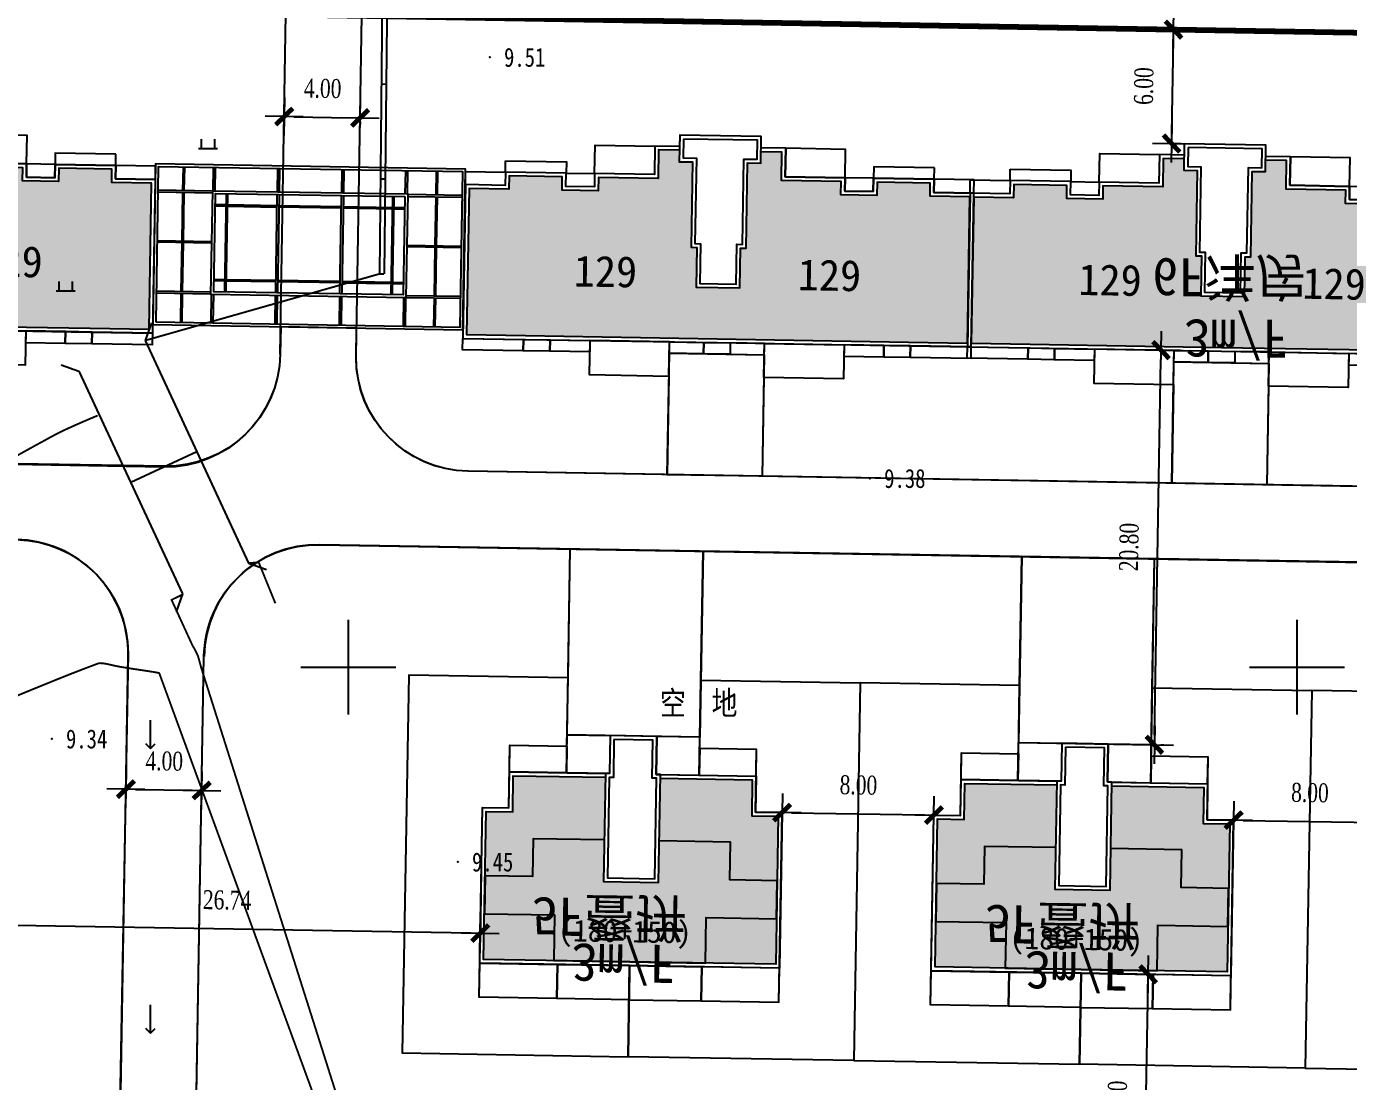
# Model space of a CAD drawing. Header units: millimetres. Extents: x -439850 to 440374, y 3556331 to 3581716.
# Drawn here: x 439918.8 to 439988.4, y 3581478.3 to 3581533.9 of the extents above; entities that cross this region are included whole.
import ezdxf
from ezdxf.enums import TextEntityAlignment as Align

# ---------------------------------------------------------------- set-up
doc = ezdxf.new("R2010")
doc.units = ezdxf.units.MM
doc.header["$LTSCALE"] = 1000
doc.header["$MEASUREMENT"] = 0
for name, color, linetype in [('0总图道路侧石线铺装轮廓线 台阶 转折线 剖面图面层', 4, 'Continuous'), ('14道路红线', 7, 'Continuous'), ('18标注', 7, 'Continuous'), ('DC调整', 1, 'Continuous'), ('dx', 250, 'Continuous'), ('建筑外轮廓线', 6, 'Continuous'), ('文字', 7, 'Continuous'), ('道路', 7, 'Continuous'), ('铺装', 6, 'Continuous')]:
    doc.layers.add(name, color=color, linetype=linetype)
doc.styles.add('-黑体', font='simhei.ttf')
doc.styles.add('HZ', font='', dxfattribs={"width": 0.8})
doc.styles.add('坐标标注', font='times.ttf', dxfattribs={"width": 0.75})
doc.styles.add('样式 1', font='simhei.ttf')
doc.styles.get('HZ').set_extended_font_data('SimSun')
doc.dimstyles.new('FAST', dxfattribs={"dimtxt": 1, "dimasz": 0.5, "dimexe": 0.5, "dimexo": 0.5, "dimgap": 1, "dimtad": 1, "dimzin": 4, "dimdsep": 46, "dimtxsty": '坐标标注', "dimblk": '尺寸起止点', "dimcen": 1, "dimadec": 1, "dimazin": 1, "dimtfac": 1, "dimtmove": 2, "dimatfit": 3, "dimldrblk": 'ARCHTICK', "dimfxl": 1.25, "dimarcsym": 0})

# ---------------------------------------------------------------- blocks, each defined once
blk = doc.blocks.new('GC120')
for p, q in [((0, -1.5), (0, 1.5)), ((-0.5, -1), (0, -1.5)), ((0, -1.5), (-0.5, -1)), ((0, -1.5), (0.5, -1))]:
    blk.add_line(p, q)
blk = doc.blocks.new('GC119')
for p, q in [((-1, 0), (1, 0)), ((-0.7, 0), (-0.7, 1)), ((0.7, 0), (0.7, 1))]:
    blk.add_line(p, q)
blk = doc.blocks.new('asfgghjl5463dsf')
at = {"ltscale": 0.02}
h = blk.add_hatch(color=211, dxfattribs=at)
h.dxf.hatch_style = 1
h.paths.add_polyline_path([(439644.732, 3581523.315), (439644.732, 3581521.315), (439647.232, 3581521.315), (439647.232, 3581524.715), (439645.832, 3581524.715), (439645.832, 3581526.615), (439640.982, 3581526.615), (439640.982, 3581523.315)])
h.paths.add_polyline_path([(439638.082, 3581523.315), (439638.082, 3581526.615), (439633.232, 3581526.615), (439633.232, 3581524.715), (439631.832, 3581524.715), (439631.832, 3581521.315), (439634.332, 3581521.315), (439634.332, 3581523.315)])
h.paths.add_polyline_path([(439638.082, 3581523.315), (439634.332, 3581523.315), (439634.332, 3581521.315), (439631.832, 3581521.315), (439631.832, 3581519.315), (439635.532, 3581519.315), (439635.532, 3581516.915), (439643.532, 3581516.915), (439643.532, 3581519.315), (439647.232, 3581519.315), (439647.232, 3581521.315), (439644.732, 3581521.315), (439644.732, 3581523.315), (439640.982, 3581523.315), (439640.982, 3581521.115), (439638.082, 3581521.115)])
h.paths.add_polyline_path([(439643.532, 3581516.915), (439647.232, 3581516.915), (439647.232, 3581519.315), (439643.532, 3581519.315)], flags=17)
h.paths.add_polyline_path([(439635.532, 3581519.315), (439631.832, 3581519.315), (439631.832, 3581516.915), (439635.532, 3581516.915)], flags=17)
h.paths.add_polyline_path([(439635.387, 3581517.464), (439643.515, 3581517.464), (439643.515, 3581519.581), (439635.387, 3581519.581)], flags=25)
at = {"color": 76, "ltscale": 0.02}
for points in [[(439635.732, 3581514.915), (439631.632, 3581514.915), (439631.632, 3581524.915), (439633.032, 3581524.915), (439633.032, 3581528.215), (439636.032, 3581528.215), (439636.032, 3581531.815), (439627.632, 3581531.815), (439627.632, 3581511.915), (439639.532, 3581511.915), (439639.532, 3581516.715), (439635.732, 3581516.715)], [(439643.332, 3581514.915), (439647.432, 3581514.915), (439647.432, 3581524.915), (439646.032, 3581524.915), (439646.032, 3581528.215), (439643.032, 3581528.215), (439643.032, 3581531.815), (439651.432, 3581531.815), (439651.432, 3581511.915), (439639.532, 3581511.915), (439639.532, 3581516.715), (439643.332, 3581516.715)]]:
    blk.add_lwpolyline(points, close=True, dxfattribs=at)
for points in [[(439643.032, 3581528.815), (439643.032, 3581531.815)], [(439639.532, 3581516.715), (439639.532, 3581511.915)]]:
    blk.add_lwpolyline(points, dxfattribs=at)
at = {"layer": '建筑外轮廓线', "color": 8}
for points in [[(439636.032, 3581528.815), (439638.307, 3581528.815), (439638.307, 3581526.815), (439636.032, 3581526.815)], [(439638.507, 3581528.615), (439638.507, 3581526.615), (439638.282, 3581526.615), (439638.282, 3581521.315), (439640.782, 3581521.315), (439640.782, 3581526.615), (439640.557, 3581526.615), (439640.557, 3581528.615)], [(439643.032, 3581528.815), (439640.757, 3581528.815), (439640.757, 3581526.815), (439643.032, 3581526.815)], [(439633.032, 3581528.215), (439636.032, 3581528.215), (439636.032, 3581526.815), (439633.032, 3581526.815)], [(439646.032, 3581528.215), (439643.032, 3581528.215), (439643.032, 3581526.815), (439646.032, 3581526.815)], [(439631.632, 3581516.715), (439635.732, 3581516.715), (439635.732, 3581514.915), (439631.632, 3581514.915)], [(439635.732, 3581516.715), (439639.532, 3581516.715), (439639.532, 3581514.915), (439635.732, 3581514.915)], [(439643.332, 3581516.715), (439639.532, 3581516.715), (439639.532, 3581514.915), (439643.332, 3581514.915)], [(439647.432, 3581516.715), (439643.332, 3581516.715), (439643.332, 3581514.915), (439647.432, 3581514.915)]]:
    blk.add_lwpolyline(points, close=True, dxfattribs=at)
at = {"layer": '建筑外轮廓线', "color": 6}
blk.add_lwpolyline([(439638.307, 3581528.815), (439638.307, 3581526.815), (439638.082, 3581526.815), (439638.082, 3581521.115), (439640.982, 3581521.115), (439640.982, 3581526.815), (439640.757, 3581526.815), (439640.757, 3581528.815)], close=True, dxfattribs=at)
blk.add_lwpolyline([(439640.982, 3581526.815), (439646.032, 3581526.815), (439646.032, 3581524.915), (439647.432, 3581524.915), (439647.432, 3581516.715), (439639.532, 3581516.715), (439631.632, 3581516.715), (439631.632, 3581524.915), (439633.032, 3581524.915), (439633.032, 3581526.815), (439638.082, 3581526.815)], dxfattribs=at)
at = {"layer": '建筑外轮廓线', "color": 8}
for points in [[(439640.982, 3581526.615), (439645.832, 3581526.615), (439645.832, 3581524.715), (439647.232, 3581524.715), (439647.232, 3581516.915), (439639.532, 3581516.915), (439631.832, 3581516.915), (439631.832, 3581524.715), (439633.232, 3581524.715), (439633.232, 3581526.615), (439638.082, 3581526.615)], [(439638.082, 3581523.315), (439634.332, 3581523.315), (439634.332, 3581521.315), (439631.832, 3581521.315), (439631.832, 3581519.315), (439635.532, 3581519.315), (439635.532, 3581516.915), (439643.532, 3581516.915), (439643.532, 3581519.315), (439647.232, 3581519.315), (439647.232, 3581521.315), (439644.732, 3581521.315), (439644.732, 3581523.315), (439640.982, 3581523.315)]]:
    blk.add_lwpolyline(points, dxfattribs=at)
at = {"layer": 'DC调整', "color": 3, "style": '样式 1'}
blk.add_text('(180+150)', height=1.1469, dxfattribs=at).set_placement((439635.74, 3581517.939))
blk = doc.blocks.new('aysagafd')
at = {"layer": '0总图道路侧石线铺装轮廓线 台阶 转折线 剖面图面层'}
for p, q in [((439440.111, 3581415.428), (439440.111, 3581419.478)), ((439440.261, 3581415.428), (439440.261, 3581419.478)), ((439443.866, 3581415.428), (439443.866, 3581419.478)), ((439443.966, 3581415.428), (439443.966, 3581419.478)), ((439443.966, 3581415.428), (439443.966, 3581419.478)), ((439447.571, 3581415.428), (439447.571, 3581419.478)), ((439447.721, 3581415.428), (439447.721, 3581419.478)), ((439440.111, 3581417.628), (439438.386, 3581417.628)), ((439440.111, 3581417.528), (439438.386, 3581417.528)), ((439443.866, 3581417.628), (439440.261, 3581417.628)), ((439443.866, 3581417.528), (439440.261, 3581417.528)), ((439447.571, 3581417.628), (439443.966, 3581417.628)), ((439447.571, 3581417.528), (439443.966, 3581417.528)), ((439449.846, 3581417.628), (439447.721, 3581417.628)), ((439449.846, 3581417.528), (439447.721, 3581417.528)), ((439440.086, 3581415.403), (439438.386, 3581415.403)), ((439447.746, 3581415.403), (439449.846, 3581415.403)), ((439440.086, 3581415.253), (439438.386, 3581415.253)), ((439447.546, 3581414.428), (439440.286, 3581414.428)), ((439441.116, 3581415.228), (439441.116, 3581414.428)), ((439441.216, 3581415.228), (439441.216, 3581414.428)), ((439446.616, 3581414.428), (439446.616, 3581415.228)), ((439446.716, 3581414.428), (439446.716, 3581415.228)), ((439447.746, 3581415.253), (439449.846, 3581415.253)), ((439447.546, 3581414.328), (439440.286, 3581414.328)), ((439441.116, 3581414.328), (439441.116, 3581410.678)), ((439441.216, 3581414.328), (439441.216, 3581410.678)), ((439446.616, 3581410.678), (439446.616, 3581414.328)), ((439446.716, 3581410.678), (439446.716, 3581414.328)), ((439438.386, 3581410.678), (439440.086, 3581410.678)), ((439438.386, 3581410.528), (439440.086, 3581410.528)), ((439440.286, 3581410.678), (439447.546, 3581410.678)), ((439440.286, 3581410.528), (439447.546, 3581410.528)), ((439441.116, 3581410.528), (439441.116, 3581405.928)), ((439441.216, 3581410.528), (439441.216, 3581405.928)), ((439446.616, 3581405.928), (439446.616, 3581410.528)), ((439446.716, 3581405.928), (439446.716, 3581410.528)), ((439447.746, 3581410.678), (439449.846, 3581410.678)), ((439447.746, 3581410.528), (439449.846, 3581410.528)), ((439438.386, 3581405.928), (439440.086, 3581405.928)), ((439438.386, 3581405.778), (439440.086, 3581405.778)), ((439440.286, 3581405.928), (439447.546, 3581405.928)), ((439440.286, 3581405.778), (439447.546, 3581405.778)), ((439441.116, 3581405.778), (439441.116, 3581402.128)), ((439441.216, 3581405.778), (439441.216, 3581402.128)), ((439441.216, 3581402.128), (439441.216, 3581405.778)), ((439446.616, 3581402.128), (439446.616, 3581405.778)), ((439446.716, 3581402.128), (439446.716, 3581405.778)), ((439447.746, 3581405.928), (439449.846, 3581405.928)), ((439447.746, 3581405.778), (439449.846, 3581405.778)), ((439440.286, 3581402.128), (439447.546, 3581402.128)), ((439440.286, 3581402.028), (439447.546, 3581402.028)), ((439441.116, 3581402.028), (439441.116, 3581401.228)), ((439441.216, 3581402.028), (439441.216, 3581401.228)), ((439446.616, 3581401.228), (439446.616, 3581402.028)), ((439446.716, 3581401.228), (439446.716, 3581402.028)), ((439440.086, 3581401.203), (439438.386, 3581401.203)), ((439440.086, 3581401.053), (439438.386, 3581401.053)), ((439440.111, 3581401.028), (439440.111, 3581396.978)), ((439440.261, 3581401.028), (439440.261, 3581396.978)), ((439443.866, 3581401.028), (439443.866, 3581396.978)), ((439443.966, 3581401.028), (439443.966, 3581396.978)), ((439443.966, 3581401.028), (439443.966, 3581396.978)), ((439447.571, 3581401.028), (439447.571, 3581396.978)), ((439447.721, 3581401.028), (439447.721, 3581396.978)), ((439447.746, 3581401.203), (439449.846, 3581401.203)), ((439447.746, 3581401.053), (439449.846, 3581401.053)), ((439440.111, 3581398.928), (439438.386, 3581398.928)), ((439440.111, 3581398.828), (439438.386, 3581398.828)), ((439443.866, 3581398.928), (439440.261, 3581398.928)), ((439443.866, 3581398.828), (439440.261, 3581398.828)), ((439447.571, 3581398.928), (439443.966, 3581398.928)), ((439447.571, 3581398.828), (439443.966, 3581398.828)), ((439449.846, 3581398.928), (439447.721, 3581398.928)), ((439449.846, 3581398.828), (439447.721, 3581398.828))]:
    blk.add_line(p, q, dxfattribs=at)
for points in [[(439450.046, 3581396.778), (439450.046, 3581419.678), (439438.186, 3581419.678), (439438.186, 3581396.778)], [(439449.846, 3581396.978), (439449.846, 3581419.478), (439438.386, 3581419.478), (439438.386, 3581396.978)]]:
    blk.add_lwpolyline(points, close=True, dxfattribs=at)
at = {"layer": '0总图道路侧石线铺装轮廓线 台阶 转折线 剖面图面层', "color": 2}
for points in [[(439440.086, 3581401.028), (439440.086, 3581415.428), (439447.746, 3581415.428), (439447.746, 3581401.028)], [(439440.286, 3581415.228), (439447.546, 3581415.228), (439447.546, 3581401.228), (439440.286, 3581401.228)]]:
    blk.add_lwpolyline(points, close=True, dxfattribs=at)
blk = doc.blocks.new('sagfghag5ag1asdfagsd')
at = {"ltscale": 0.02}
h = blk.add_hatch(color=121, dxfattribs=at)
h.dxf.hatch_style = 1
h.paths.add_polyline_path([(439529.794, 3580670), (439527.694, 3580670), (439527.694, 3580670.7), (439524.894, 3580670.7), (439524.894, 3580670), (439522.994, 3580670), (439522.994, 3580670.7), (439519.844, 3580670.7), (439519.844, 3580672.2), (439518.744, 3580672.2), (439518.744, 3580671.6), (439518.044, 3580671.6), (439518.044, 3580667.1), (439517.744, 3580667.1), (439517.744, 3580665), (439515.444, 3580665), (439515.444, 3580667.1), (439515.144, 3580667.1), (439515.144, 3580671.6), (439514.444, 3580671.6), (439514.444, 3580672.2), (439513.344, 3580672.2), (439513.344, 3580670.7), (439510.194, 3580670.7), (439510.194, 3580670), (439508.294, 3580670), (439508.294, 3580670.7), (439505.494, 3580670.7), (439505.494, 3580670), (439503.394, 3580670), (439503.394, 3580662.3), (439506.494, 3580662.3), (439516.594, 3580662.3), (439526.694, 3580662.3), (439529.794, 3580662.3)])
h.paths.add_polyline_path([(439520.287, 3580664.536), (439524.631, 3580664.527), (439524.636, 3580666.957), (439520.292, 3580666.966)], flags=24)
h.paths.add_polyline_path([(439508.483, 3580664.527), (439512.827, 3580664.536), (439512.823, 3580666.966), (439508.478, 3580666.957)], flags=24)
at = {"layer": '建筑外轮廓线', "color": 6}
blk.add_lwpolyline([(439516.594, 3580673), (439514.444, 3580673), (439514.444, 3580672.4), (439513.144, 3580672.4), (439513.144, 3580670.9), (439509.994, 3580670.9), (439509.994, 3580670.2), (439508.494, 3580670.2), (439508.494, 3580670.9), (439505.294, 3580670.9), (439505.294, 3580670.2), (439503.194, 3580670.2), (439503.194, 3580662.1), (439506.494, 3580662.1), (439516.594, 3580662.1), (439526.694, 3580662.1), (439529.994, 3580662.1), (439529.994, 3580670.2), (439527.894, 3580670.2), (439527.894, 3580670.9), (439524.694, 3580670.9), (439524.694, 3580670.2), (439523.194, 3580670.2), (439523.194, 3580670.9), (439520.044, 3580670.9), (439520.044, 3580672.4), (439518.744, 3580672.4), (439518.744, 3580673), (439516.594, 3580673)], dxfattribs=at)
blk.add_lwpolyline([(439514.444, 3580673), (439514.444, 3580671.6), (439515.144, 3580671.6), (439515.144, 3580667.1), (439515.444, 3580667.1), (439515.444, 3580665), (439517.744, 3580665), (439517.744, 3580667.1), (439518.044, 3580667.1), (439518.044, 3580671.6), (439518.744, 3580671.6), (439518.744, 3580673)], close=True, dxfattribs=at)
at = {"layer": '建筑外轮廓线', "color": 8}
blk.add_lwpolyline([(439514.444, 3580672.2), (439513.344, 3580672.2), (439513.344, 3580670.7), (439510.194, 3580670.7), (439510.194, 3580670), (439508.294, 3580670), (439508.294, 3580670.7), (439505.494, 3580670.7), (439505.494, 3580670), (439503.394, 3580670), (439503.394, 3580662.3), (439506.494, 3580662.3), (439516.594, 3580662.3), (439526.694, 3580662.3), (439529.794, 3580662.3), (439529.794, 3580670), (439527.694, 3580670), (439527.694, 3580670.7), (439524.894, 3580670.7), (439524.894, 3580670), (439522.994, 3580670), (439522.994, 3580670.7), (439519.844, 3580670.7), (439519.844, 3580672.2), (439518.744, 3580672.2)], dxfattribs=at)
for points in [[(439509.994, 3580670.9), (439509.994, 3580672.4), (439513.144, 3580672.4), (439513.144, 3580670.9)], [(439514.644, 3580672.8), (439514.644, 3580671.8), (439515.344, 3580671.8), (439515.344, 3580667.3), (439515.644, 3580667.3), (439515.644, 3580665.2), (439517.544, 3580665.2), (439517.544, 3580667.3), (439517.844, 3580667.3), (439517.844, 3580671.8), (439518.544, 3580671.8), (439518.544, 3580672.8)], [(439523.194, 3580670.9), (439523.194, 3580672.4), (439520.044, 3580672.4), (439520.044, 3580670.9)], [(439505.294, 3580671.5), (439508.494, 3580671.5), (439508.494, 3580670.9), (439505.294, 3580670.9)], [(439527.894, 3580671.5), (439524.694, 3580671.5), (439524.694, 3580670.9), (439527.894, 3580670.9)], [(439503.194, 3580670.9), (439505.294, 3580670.9), (439505.294, 3580670.2), (439503.194, 3580670.2)], [(439508.494, 3580670.9), (439509.994, 3580670.9), (439509.994, 3580670.2), (439508.494, 3580670.2)], [(439524.694, 3580670.9), (439523.194, 3580670.9), (439523.194, 3580670.2), (439524.694, 3580670.2)], [(439529.994, 3580670.9), (439527.894, 3580670.9), (439527.894, 3580670.2), (439529.994, 3580670.2)], [(439503.194, 3580662.1), (439506.394, 3580662.1), (439506.394, 3580661.5), (439503.194, 3580661.5)], [(439506.394, 3580662.1), (439507.794, 3580662.1), (439507.794, 3580661.5), (439506.394, 3580661.5)], [(439507.794, 3580662.1), (439509.894, 3580662.1), (439509.894, 3580661.5), (439507.794, 3580661.5)], [(439509.894, 3580662.1), (439509.894, 3580660.3), (439514.094, 3580660.3), (439514.094, 3580662.1)], [(439514.094, 3580662.1), (439515.894, 3580662.1), (439515.894, 3580661.5), (439514.094, 3580661.5)], [(439515.894, 3580662.1), (439517.294, 3580662.1), (439517.294, 3580661.5), (439515.894, 3580661.5)], [(439519.094, 3580662.1), (439517.294, 3580662.1), (439517.294, 3580661.5), (439519.094, 3580661.5)], [(439523.294, 3580662.1), (439523.294, 3580660.3), (439519.094, 3580660.3), (439519.094, 3580662.1)], [(439525.394, 3580662.1), (439523.294, 3580662.1), (439523.294, 3580661.5), (439525.394, 3580661.5)], [(439526.794, 3580662.1), (439525.394, 3580662.1), (439525.394, 3580661.5), (439526.794, 3580661.5)], [(439529.994, 3580662.1), (439526.794, 3580662.1), (439526.794, 3580661.5), (439529.994, 3580661.5)]]:
    blk.add_lwpolyline(points, close=True, dxfattribs=at)
at = {"layer": '建筑外轮廓线', "color": 3, "style": '样式 1'}
for rotation, p in [(0.11317, (439510.653, 3580665.756)), (359.88683, (439522.461, 3580665.756))]:
    blk.add_text('129', height=1.6384, rotation=rotation, dxfattribs=at).set_placement(p, align=Align.MIDDLE_CENTER)
blk = doc.blocks.new('尺寸起止点')
for p, q in [((0, -2), (0, 2)), ((-2, 0), (2, 0))]:
    blk.add_line(p, q)
blk.add_lwpolyline([(-0.88, -0.88, 0.5, 0.5, 0), (0.88, 0.88, 0, 0, 0)], format="xyseb")
blk = doc.blocks.new('*D115')
at = {"layer": '18标注', "color": 0, "lineweight": -2, "ltscale": 0.02, "transparency": 16777216}
for p, q in [((439915.992, 3581489.937), (439915.928, 3581486.107)), ((439942.728, 3581489.485), (439942.663, 3581485.655)), ((439916.436, 3581486.598), (439942.171, 3581486.163))]:
    blk.add_line(p, q, dxfattribs=at)
at = {"layer": 'Defpoints', "color": 0, "ltscale": 0.02, "transparency": 16777216}
for p in [(439916.001, 3581490.437), (439942.736, 3581489.985), (439942.671, 3581486.155)]:
    blk.add_point(p, dxfattribs=at)
at = {"layer": '18标注', "color": 0, "lineweight": -2, "ltscale": 0.02, "transparency": 16777216, "xscale": 0.5, "yscale": 0.5, "zscale": 0.5}
for p, rotation in [((439915.936, 3581486.607), 179.0316635667452), ((439942.671, 3581486.155), 359.0316635667453)]:
    blk.add_blockref('尺寸起止点', p, dxfattribs=dict(at, rotation=rotation))
at = {"layer": '18标注', "color": 0, "ltscale": 0.02, "transparency": 16777216, "insert": (439929.329, 3581487.891), "char_height": 1, "attachment_point": 5, "rotation": 359.03166, "style": '坐标标注'}
blk.add_mtext('26.74', dxfattribs=at)
blk = doc.blocks.new('_ArchTick')
at = {"color": 0, "linetype": 'ByBlock', "const_width": 0.4}
blk.add_lwpolyline([(-0.5, -0.5), (0.5, 0.5)], dxfattribs=at)
blk = doc.blocks.new('*D119')
at = {"layer": '18标注', "color": 0, "lineweight": -2, "ltscale": 0.02, "transparency": 16777216}
for p, q in [((439978.896, 3581516.87), (439979.054, 3581516.867)), ((439978.211, 3581496.579), (439978.546, 3581516.376)), ((439978.544, 3581496.073), (439978.703, 3581496.07))]:
    blk.add_line(p, q, dxfattribs=at)
at = {"layer": 'Defpoints', "color": 0, "ltscale": 0.02, "transparency": 16777216}
for p in [(439978.396, 3581516.878), (439978.554, 3581516.876), (439978.044, 3581496.081)]:
    blk.add_point(p, dxfattribs=at)
at = {"layer": '18标注', "color": 0, "lineweight": -2, "ltscale": 0.02, "transparency": 16777216, "xscale": 0.5, "yscale": 0.5, "zscale": 0.5}
for p, rotation in [((439978.554, 3581516.876), 89.03166356674527), ((439978.203, 3581496.079), 269.0316635667453)]:
    blk.add_blockref('尺寸起止点', p, dxfattribs=dict(at, rotation=rotation))
at = {"layer": '18标注', "color": 0, "ltscale": 0.02, "transparency": 16777216, "insert": (439976.869, 3581506.503), "char_height": 1, "attachment_point": 5, "rotation": 89.03166, "style": '坐标标注'}
blk.add_mtext('20.80', dxfattribs=at)
blk = doc.blocks.new('*D120')
at = {"layer": '18标注', "color": 0, "lineweight": -2, "ltscale": 0.02, "transparency": 16777216}
for p, q in [((439978.369, 3581483.974), (439978.378, 3581483.974)), ((439977.653, 3581470.684), (439977.869, 3581483.482)), ((439978.136, 3581470.176), (439978.145, 3581470.176))]:
    blk.add_line(p, q, dxfattribs=at)
at = {"layer": 'Defpoints', "color": 0, "ltscale": 0.02, "transparency": 16777216}
for p in [(439977.869, 3581483.983), (439977.878, 3581483.982), (439977.636, 3581470.185)]:
    blk.add_point(p, dxfattribs=at)
at = {"layer": '18标注', "color": 0, "lineweight": -2, "ltscale": 0.02, "transparency": 16777216, "xscale": 0.5, "yscale": 0.5, "zscale": 0.5}
for p, rotation in [((439977.878, 3581483.982), 89.03166356674527), ((439977.645, 3581470.184), 269.0316635667453)]:
    blk.add_blockref('尺寸起止点', p, dxfattribs=dict(at, rotation=rotation))
at = {"layer": '18标注', "color": 0, "ltscale": 0.02, "transparency": 16777216, "insert": (439976.251, 3581477.109), "char_height": 1, "attachment_point": 5, "rotation": 89.03166, "style": '坐标标注'}
blk.add_mtext('13.80', dxfattribs=at)
blk = doc.blocks.new('*D71')
at = {"layer": '18标注', "color": 0, "lineweight": -2, "ltscale": 0.02, "transparency": 16777216}
for p, q in [((439979.302, 3581533.765), (439979.711, 3581533.759)), ((439979.118, 3581528.268), (439979.203, 3581533.267)), ((439979.201, 3581527.766), (439979.61, 3581527.759))]:
    blk.add_line(p, q, dxfattribs=at)
at = {"layer": 'Defpoints', "color": 0, "ltscale": 0.02, "transparency": 16777216}
for p in [(439978.802, 3581533.774), (439979.211, 3581533.767), (439978.701, 3581527.775)]:
    blk.add_point(p, dxfattribs=at)
at = {"layer": '18标注', "color": 0, "lineweight": -2, "ltscale": 0.02, "transparency": 16777216, "xscale": 0.5, "yscale": 0.5, "zscale": 0.5}
for p, rotation in [((439979.211, 3581533.767), 89.03166356674527), ((439979.11, 3581527.768), 269.0316635667453)]:
    blk.add_blockref('尺寸起止点', p, dxfattribs=dict(at, rotation=rotation))
at = {"layer": '18标注', "color": 0, "ltscale": 0.02, "transparency": 16777216, "insert": (439977.651, 3581530.793), "char_height": 1, "attachment_point": 5, "rotation": 89.03166, "style": '坐标标注'}
blk.add_mtext('6.00', dxfattribs=at)
blk = doc.blocks.new('*D128')
at = {"layer": '18标注', "color": 0, "lineweight": -2, "ltscale": 0.02, "transparency": 16777216}
blk.add_line((439959.081, 3581492.501), (439966.08, 3581492.383), dxfattribs=at)
at = {"layer": 'Defpoints', "color": 0, "ltscale": 0.02, "transparency": 16777216}
for p in [(439958.581, 3581492.51), (439966.58, 3581492.375), (439966.58, 3581492.375)]:
    blk.add_point(p, dxfattribs=at)
at = {"layer": '18标注', "color": 0, "lineweight": -2, "ltscale": 0.02, "transparency": 16777216, "xscale": 0.5, "yscale": 0.5, "zscale": 0.5}
for p, rotation in [((439958.581, 3581492.51), 179.0316652646954), ((439966.58, 3581492.375), 359.0316652646955)]:
    blk.add_blockref('尺寸起止点', p, dxfattribs=dict(at, rotation=rotation))
at = {"layer": '18标注', "color": 0, "ltscale": 0.02, "transparency": 16777216, "insert": (439962.606, 3581493.952), "char_height": 1, "attachment_point": 5, "rotation": 359.03167, "style": '坐标标注'}
blk.add_mtext('8.00', dxfattribs=at)
blk = doc.blocks.new('*D89')
at = {"layer": '18标注', "color": 0, "lineweight": -2, "ltscale": 0.02, "transparency": 16777216}
blk.add_line((439982.877, 3581492.099), (439989.876, 3581491.981), dxfattribs=at)
at = {"layer": 'Defpoints', "color": 0, "ltscale": 0.02, "transparency": 16777216}
for p in [(439982.378, 3581492.108), (439990.376, 3581491.972), (439990.376, 3581491.972)]:
    blk.add_point(p, dxfattribs=at)
at = {"layer": '18标注', "color": 0, "lineweight": -2, "ltscale": 0.02, "transparency": 16777216, "xscale": 0.5, "yscale": 0.5, "zscale": 0.5}
for p, rotation in [((439982.378, 3581492.108), 179.0316652646954), ((439990.376, 3581491.972), 359.0316652646955)]:
    blk.add_blockref('尺寸起止点', p, dxfattribs=dict(at, rotation=rotation))
at = {"layer": '18标注', "color": 0, "ltscale": 0.02, "transparency": 16777216, "insert": (439986.403, 3581493.55), "char_height": 1, "attachment_point": 5, "rotation": 359.03167, "style": '坐标标注'}
blk.add_mtext('8.00', dxfattribs=at)
blk = doc.blocks.new('*D102')
at = {"layer": '18标注', "color": 0, "lineweight": -2, "ltscale": 0.02, "transparency": 16777216}
blk.add_line((439924.493, 3581493.733), (439927.492, 3581493.682), dxfattribs=at)
at = {"layer": 'Defpoints', "color": 0, "ltscale": 0.02, "transparency": 16777216}
for p in [(439923.993, 3581493.741), (439927.992, 3581493.674), (439927.992, 3581493.674)]:
    blk.add_point(p, dxfattribs=at)
at = {"layer": '18标注', "color": 0, "lineweight": -2, "ltscale": 0.02, "transparency": 16777216, "xscale": 0.5, "yscale": 0.5, "zscale": 0.5}
for p, rotation in [((439923.993, 3581493.741), 179.0316633960333), ((439927.992, 3581493.674), 359.0316633960334)]:
    blk.add_blockref('尺寸起止点', p, dxfattribs=dict(at, rotation=rotation))
at = {"layer": '18标注', "color": 0, "ltscale": 0.02, "transparency": 16777216, "insert": (439926.018, 3581495.217), "char_height": 1, "attachment_point": 5, "rotation": 359.03166, "style": '坐标标注'}
blk.add_mtext('4.00', dxfattribs=at)
blk = doc.blocks.new('*D103')
at = {"layer": '18标注', "color": 0, "lineweight": -2, "ltscale": 0.02, "transparency": 16777216}
for p, q in [((439932.337, 3581528.98), (439932.332, 3581528.686)), ((439932.84, 3581529.177), (439935.84, 3581529.127)), ((439936.336, 3581528.913), (439936.331, 3581528.618))]:
    blk.add_line(p, q, dxfattribs=at)
at = {"layer": 'Defpoints', "color": 0, "ltscale": 0.02, "transparency": 16777216}
for p in [(439932.345, 3581529.48), (439936.345, 3581529.413), (439936.34, 3581529.118)]:
    blk.add_point(p, dxfattribs=at)
at = {"layer": '18标注', "color": 0, "lineweight": -2, "ltscale": 0.02, "transparency": 16777216, "xscale": 0.5, "yscale": 0.5, "zscale": 0.5}
for p, rotation in [((439932.34, 3581529.186), 179.0316652783508), ((439936.34, 3581529.118), 359.0316652783508)]:
    blk.add_blockref('尺寸起止点', p, dxfattribs=dict(at, rotation=rotation))
at = {"layer": '18标注', "color": 0, "ltscale": 0.02, "transparency": 16777216, "insert": (439934.365, 3581530.662), "char_height": 1, "attachment_point": 5, "rotation": 359.03167, "style": '坐标标注'}
blk.add_mtext('4.00', dxfattribs=at)

msp = doc.modelspace()

# ---------------------------------------------------------------- linework, layer by layer
at = {"layer": '14道路红线', "extrusion": (0, 0, -1), "const_width": 0.3}
msp.add_lwpolyline([(-439790.774, 3581536.952), (-440126.016, 3581531.286)], dxfattribs=at)
at = {"layer": 'dx', "color": 250, "linetype": 'Continuous'}
for p, q in [((439925.347, 3581518.322, 15.482), (439925.004, 3581517.383, 7.741)), ((439925.004, 3581517.383, 15.482), (439930.463, 3581505.654, 6.042)), ((439920.582, 3581516.104, 15.482), (439921.521, 3581515.762, 7.741)), ((439921.521, 3581515.762, 15.482), (439926.98, 3581504.033, 6.042)), ((439927.734, 3581511.518), (439924.251, 3581509.897)), ((439930.463, 3581505.654, 12.083), (439931.403, 3581505.311, 6.042)), ((439926.98, 3581504.033, 12.083), (439926.637, 3581503.093, 6.042)), ((439935.723, 3581497.674), (439935.723, 3581502.674)), ((439985.723, 3581497.674), (439985.723, 3581502.674)), ((439933.223, 3581500.174), (439938.223, 3581500.174)), ((439983.223, 3581500.174), (439988.223, 3581500.174))]:
    msp.add_line(p, q, dxfattribs=at)
at = {"layer": 'dx', "color": 250, "linetype": 'Continuous', "flags": 128}
for points in [[(439937.577, 3581542.513), (439937.354, 3581520.894)], [(439937.577, 3581542.513), (439937.354, 3581520.894)], [(439937.827, 3581542.511), (439937.604, 3581520.892)]]:
    msp.add_lwpolyline(points, dxfattribs=at)
at = {"layer": 'dx', "color": 250, "linetype": 'Continuous', "const_width": 0.1, "flags": 128}
for points in [[(439937.707, 3581530.891), (439937.457, 3581530.894)], [(439937.655, 3581525.891), (439937.405, 3581525.894)], [(439937.604, 3581520.892), (439937.354, 3581520.894)], [(439930.463, 3581505.654), (439930.994, 3581505.695), (439931.871, 3581503.539)], [(439927.504, 3581501.315), (439926.402, 3581503.717), (439926.992, 3581504.007)]]:
    msp.add_lwpolyline(points, dxfattribs=at)
at = {"layer": 'dx', "color": 250, "linetype": 'Continuous', "const_width": 0.1, "elevation": 15.482, "flags": 128}
msp.add_lwpolyline([(439925.004, 3581517.383), (439937.354, 3581520.894)], dxfattribs=at)
at = {"layer": 'dx', "color": 250, "linetype": 'Continuous', "const_width": 0.1, "flags": 128}
for points in [[(439922.507, 3581513.431, 0.008446), (439920.902, 3581512.734, 0.01769), (439920.155, 3581512.362, 0.003979), (439917.547, 3581510.92, 0.011142)], [(439935.212, 3581477.275), (439934.524, 3581479.446), (439931.357, 3581489.436), (439928.771, 3581497.597), (439927.975, 3581500.107, -0.012974), (439927.934, 3581500.251, 0.00472), (439927.826, 3581500.648, 0.043951), (439927.729, 3581500.904, 0.025723), (439927.504, 3581501.315)], [(439916.056, 3581497.745, -0.004289), (439920.47, 3581499.568, -0.006985), (439922.507, 3581500.356, -0.09953), (439922.66, 3581500.38, -0.048684), (439923.063, 3581500.324, 0.020743), (439923.996, 3581500.139, 0.001529), (439924.803, 3581500.017, -0.002182), (439925.368, 3581499.931, -0.011368), (439925.741, 3581499.863, -0.260265), (439925.754, 3581499.852), (439926.376, 3581498.154), (439928.909, 3581491.234), (439932.647, 3581481.02), (439933.951, 3581477.456)]]:
    msp.add_lwpolyline(points, format="xyb", dxfattribs=at)
at = {"layer": 'dx', "color": 250, "linetype": 'Continuous'}
for p in [(439943.175, 3581532.309, 9.507), (439943.175, 3581532.309, 9.507), (439963.214, 3581510.116, 9.379), (439963.214, 3581510.116, 9.379), (439920.087, 3581496.39, 9.34), (439920.087, 3581496.39, 9.34), (439941.487, 3581489.905, 9.45), (439941.487, 3581489.905, 9.45)]:
    msp.add_point(p, dxfattribs=at)
at = {"layer": '道路', "color": 145, "ltscale": 0.02, "extrusion": (0, 0, -1)}
for p, q in [((439932.129, 3581516.66), (439932.431, 3581534.558)), ((439936.128, 3581516.593), (439936.43, 3581534.49)), ((439926.028, 3581510.762), (439865.642, 3581511.783)), ((440109.015, 3581507.67), (439942.026, 3581510.492)), ((440108.887, 3581503.671), (439934.212, 3581506.624)), ((439923.66, 3581474.066), (439924.112, 3581500.793)), ((439927.694, 3581476.029), (439928.111, 3581500.726))]:
    msp.add_line(p, q, dxfattribs=at)
at = {"layer": '道路', "color": 145, "ltscale": 0.02}
for points in [[(439952.62, 3581515.514), (439952.532, 3581510.314)], [(439957.619, 3581515.429), (439957.531, 3581510.23)], [(439979.216, 3581515.064), (439979.128, 3581509.865)], [(439984.215, 3581514.98), (439984.127, 3581509.78)], [(439947.299, 3581499.601), (439947.414, 3581506.4)], [(439954.298, 3581499.483), (439954.413, 3581506.282)], [(439971.096, 3581499.199), (439971.211, 3581505.998)], [(439978.095, 3581499.081), (439978.21, 3581505.88)]]:
    msp.add_lwpolyline(points, dxfattribs=at)
at = {"layer": '道路', "color": 145, "ltscale": 0.02, "extrusion": (0, 0, -1)}
for centre, start, end in [((-439926.129, 3581516.762), 180.96833, 270.96833), ((-439942.127, 3581516.491), 270.96833, 0.96833)]:
    msp.add_arc(centre, 6, start, end, dxfattribs=at)
at = {"layer": '道路', "color": 145, "ltscale": 0.02}
for centre, start, end in [((439918.113, 3581500.895), 359.03166, 89.03167), ((439934.111, 3581500.624), 89.03167, 179.03166)]:
    msp.add_arc(centre, 6, start, end, dxfattribs=at)
at = {"layer": '铺装', "ltscale": 0.02}
for points in [[(440108.748, 3581507.678), (439942.026, 3581510.492, -0.409272), (439936.127, 3581516.491), (439936.152, 3581518.042), (439932.153, 3581518.11), (439932.129, 3581516.66, -0.410021), (439925.992, 3581510.708), (439865.642, 3581511.783)], [(439916.94, 3581431.534, -0.372164), (439922.789, 3581426.305), (439926.852, 3581426.236), (439928.111, 3581500.726, -0.414214), (439934.212, 3581506.624), (440108.887, 3581503.671, -0.431603)], [(439918.214, 3581506.894, -0.409272), (439924.113, 3581500.895), (439923.599, 3581473.307, -0.377534), (439917.56, 3581468.168)]]:
    msp.add_lwpolyline(points, format="xyb", dxfattribs=at)
for points in [[(439952.64, 3581516.714), (439957.639, 3581516.629), (439957.531, 3581510.23), (439952.532, 3581510.314)], [(439979.236, 3581516.264), (439984.236, 3581516.18), (439984.127, 3581509.78), (439979.128, 3581509.865)], [(439947.414, 3581506.4), (439954.413, 3581506.282), (439954.248, 3581496.484), (439947.249, 3581496.602)], [(439971.045, 3581496.2), (439978.044, 3581496.081), (439978.21, 3581505.88), (439971.211, 3581505.998)]]:
    msp.add_lwpolyline(points, close=True, dxfattribs=at)

# ---------------------------------------------------------------- block references
at = {"layer": '0总图道路侧石线铺装轮廓线 台阶 转折线 剖面图面层', "color": 145, "xscale": 0.7136579734634922, "yscale": 0.7136579734634922, "zscale": -0.7136579734634922, "rotation": 269.0316638008149}
msp.add_blockref('aysagafd', (-2110301.853, 3938284.663), dxfattribs=at)
at = {"layer": 'dx', "color": 250, "linetype": 'Continuous', "xscale": 0.5, "yscale": 0.5, "zscale": 0.5}
for name, p in [('GC119', (439928.325, 3581527.502)), ('GC119', (439920.826, 3581520.002)), ('GC120', (439925.296, 3581496.633)), ('GC120', (439925.296, 3581481.633))]:
    msp.add_blockref(name, p, dxfattribs=at)
at = {"layer": '建筑外轮廓线', "color": 145, "zscale": -1, "rotation": 359.0316639637635}
for p in [(-60054.456, 8795.028), (-60011.319, 8794.299), (-59984.723, 8793.849)]:
    msp.add_blockref('sagfghag5ag1asdfagsd', p, dxfattribs=at)
at = {"layer": '建筑外轮廓线', "color": 4, "zscale": -1, "rotation": 359.0316652656935}
for p in [(-60153.207, 7909.045), (-60129.411, 7908.643), (-60105.614, 7908.241)]:
    msp.add_blockref('asfgghjl5463dsf', p, dxfattribs=at)

# ---------------------------------------------------------------- texts
at = {"layer": 'dx', "color": 250, "linetype": 'Continuous', "style": 'HZ', "width": 0.8}
for s, p in [('9.51', (439943.925, 3581531.809, 9.507)), ('9.38', (439963.963, 3581509.616, 9.379)), ('9.34', (439920.837, 3581495.89, 9.34)), ('9.45', (439942.237, 3581489.405, 9.45))]:
    msp.add_text(s, height=1, rotation=0.00034, dxfattribs=at).set_placement(p)
msp.add_text('空  地', height=1.25, rotation=0.00034, dxfattribs=at).set_placement((439954.184, 3581498.329), align=Align.MIDDLE)
at = {"layer": '文字', "ltscale": 0.02, "style": '-黑体', "text_generation_flag": 4}
for s, p in [('6F洋房', (439978.099, 3581521.716)), ('3m/F', (439979.793, 3581518.485))]:
    msp.add_text(s, height=2, dxfattribs=at).set_placement(p)
for s, p in [('5F叠拼', (439945.413, 3581488.041)), ('5F叠拼', (439969.298, 3581487.637)), ('3m/F', (439947.514, 3581485.6)), ('3m/F', (439971.399, 3581485.196))]:
    msp.add_text(s, height=2, rotation=359.22341, dxfattribs=at).set_placement(p)

# ---------------------------------------------------------------- dimensions: what is measured, and where the dimension line sits
at = {"layer": '18标注', "color": 3, "ltscale": 0.02}
for p1, p2, distance, picture, middle in [((439978.701, 3581527.775), (439978.802, 3581533.774), -0.409, '*D71', (439977.651, 3581530.793)), ((439932.345, 3581529.48), (439936.345, 3581529.413), -0.295, '*D103', (439934.365, 3581530.662)), ((439978.044, 3581496.081), (439978.396, 3581516.878), -0.159, '*D119', (439976.869, 3581506.503)), ((439923.993, 3581493.741), (439927.992, 3581493.674), 0, '*D102', (439926.018, 3581495.217)), ((439958.581, 3581492.51), (439966.58, 3581492.375), 0, '*D128', (439962.606, 3581493.952)), ((439982.378, 3581492.108), (439990.376, 3581491.972), 0, '*D89', (439986.403, 3581493.55)), ((439916.001, 3581490.437), (439942.736, 3581489.985), -3.83, '*D115', (439929.329, 3581487.891)), ((439977.636, 3581470.185), (439977.869, 3581483.983), -0.009, '*D120', (439976.251, 3581477.109))]:
    dim = msp.add_aligned_dim(p1=p1, p2=p2, distance=distance, dimstyle='FAST', dxfattribs=at)
    dim.commit()
    dim.dimension.update_dxf_attribs({"geometry": picture, "text_midpoint": middle})

doc.saveas('drawing.dxf')
